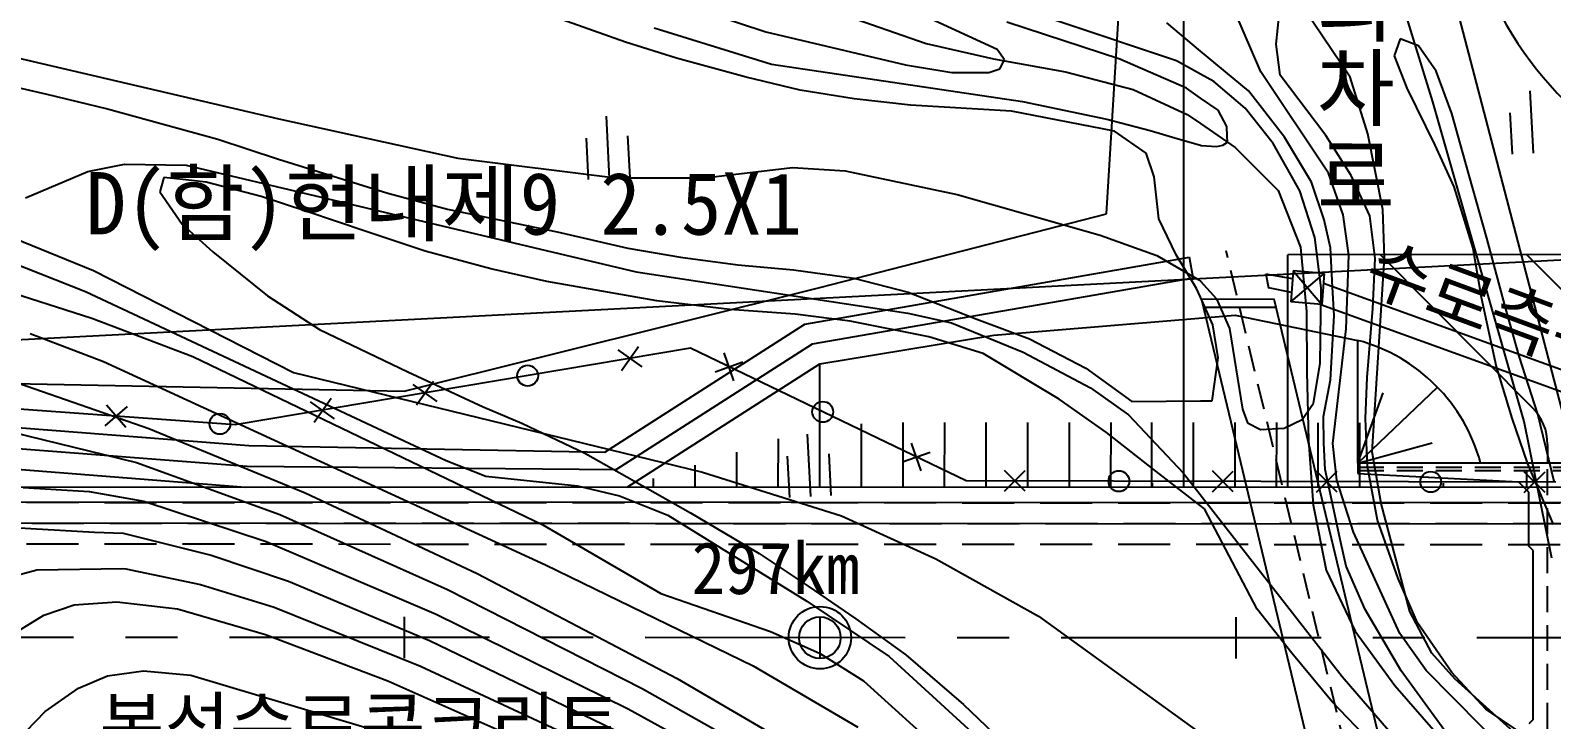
# Model space of a CAD drawing. Header units: millimetres. Extents: x 14054 to 14850, y 1103 to 1809.
# Drawn here: x 14703.4 to 14776.6, y 1462.2 to 1495.4 of the extents above; entities that cross this region are included whole.
import ezdxf
from ezdxf.xclip import XClip

# ---------------------------------------------------------------- set-up
doc = ezdxf.new("R2010")
doc.units = ezdxf.units.MM
doc.header["$LTSCALE"] = 10
doc.header["$MEASUREMENT"] = 0
doc.header["$XCLIPFRAME"] = 2
for name, pattern in [('11-1평면$0$HIDDEN', [0.375, 0.25, -0.125]), ('CENTER', [2, 1.25, -0.25, 0.25, -0.25]), ('HIDDEN', [0.375, 0.25, -0.125])]:
    doc.linetypes.add(name, pattern=pattern)
doc.layers.add('TZ-BASE', color=253, linetype='Continuous')
doc.layers.add('TZ-CABL', color=4, linetype='Continuous')
doc.styles.add('GR', font='GulimChe.ttf')
doc.styles.add('HANA', font='GulimChe.ttf')
doc.styles.get("Standard").update_dxf_attribs({"font": 'GulimChe.ttf'})
doc.linetypes.add('I_LINE', pattern='A,3.5,["I",Standard,S=1,R=0,X=-1,Y=-0.5],3.5', length=7)
doc.linetypes.add('ZIGZAG', pattern='A,0.0001,-0.2,[131,ltypeshp.shx,S=0.2,R=0,X=-0.2,Y=0],-0.4,[131,ltypeshp.shx,S=0.2,R=180,X=0.2,Y=0],-0.2', length=0.8001)

# ---------------------------------------------------------------- blocks, each defined once
blk = doc.blocks.new('JD-SSG3')
at = {"layer": 'TZ-BASE'}
for p, q in [((613.789, 20.172), (616.565, 65.684)), ((613.789, 20.172), (616.565, 65.684)), ((617.503, 7.026), (617.521, 64.077)), ((617.503, 7.026), (617.517, 51.181)), ((583.883, 33.4, 122), (597.395, 28.945, 122)), ((636.943, 5.931, 129), (629.709, 33.646, 129)), ((621.946, 28.339, 127.854), (622.338, 32.144, 127.854)), ((608.535, 28.093, 122), (601.964, 31.116, 122)), ((625.509, 26.762, 127), (622.707, 30.908, 127)), ((629.481, 25.563, 128), (628.022, 30.306, 128)), ((590.647, 28.449, 124.448), (587.071, 29.704, 124.448)), ((601.743, 29.541, 126.592), (605.108, 28.371, 126.592)), ((614.422, 27.629, 123), (608.994, 29.401, 123)), ((617.151, 27.547, 124), (611.347, 29.478, 124)), ((618.31, 28.015, 125), (616.684, 29.365, 125)), ((621.212, 27.01, 126), (619.956, 29.924, 126)), ((556.041, 28.947, 124), (573.974, 24.751, 124)), ((592.037, 29.125, 123), (597.674, 27.389, 123)), ((597.395, 28.945, 122), (604.122, 27.351, 122)), ((627.915, 28.602, 127.854), (627.622, 27.782, 127.854)), ((628.798, 28.268, 127.854), (627.915, 28.602, 127.854)), ((593.108, 27.676, 124.448), (590.647, 28.449, 124.448)), ((605.108, 28.371, 126.592), (608.347, 27.641, 126.592)), ((608.881, 27.593, 122), (608.535, 28.093, 122)), ((620.616, 26.099, 125), (618.31, 28.015, 125)), ((622.138, 26.847, 127.854), (621.946, 28.339, 127.854)), ((629.642, 27.05, 127.854), (628.798, 28.268, 127.854)), ((596.451, 26.757, 124.448), (593.108, 27.676, 124.448)), ((597.674, 27.389, 123), (609.743, 25.58, 123)), ((604.122, 27.351, 122), (606.348, 26.983, 122)), ((608.123, 26.984, 122), (608.661, 27.165, 122)), ((608.347, 27.641, 126.592), (611.816, 27.017, 126.592)), ((608.661, 27.165, 122), (608.881, 27.593, 122)), ((617.626, 26.228, 123), (614.422, 27.629, 123)), ((618.309, 26.903, 124), (617.151, 27.547, 124)), ((627.622, 27.782, 127.854), (628.234, 26.228, 127.854)), ((559.773, 26.647, 124.448), (562.822, 25.938, 124.448)), ((599.059, 26.131, 124.448), (596.451, 26.757, 124.448)), ((606.348, 26.983, 122), (608.123, 26.984, 122)), ((611.816, 27.017, 126.592), (615.076, 26.161, 126.592)), ((618.943, 26.551, 124), (618.309, 26.903, 124)), ((620.462, 25.268, 124), (618.943, 26.551, 124)), ((624.459, 22.13, 126), (621.212, 27.01, 126)), ((624.329, 23.95, 127.854), (622.138, 26.847, 127.854)), ((626.361, 24.027, 127), (625.509, 26.762, 127)), ((630.402, 25.012, 127.854), (629.642, 27.05, 127.854)), ((562.822, 25.938, 124.448), (565.744, 25.228, 124.448)), ((601.645, 25.716, 124.448), (599.059, 26.131, 124.448)), ((604.358, 25.405, 124.448), (601.645, 25.716, 124.448)), ((615.076, 26.161, 126.592), (617.664, 24.968, 126.592)), ((618.308, 25.754, 123), (617.626, 26.228, 123)), ((619.149, 25.17, 123), (618.308, 25.754, 123)), ((622.342, 23.868, 125), (620.616, 26.099, 125)), ((628.234, 26.228, 127.854), (629.585, 23.477, 127.854)), ((634.151, 26.097, 127.454), (634.306, 23.101, 127.454)), ((565.744, 25.228, 124.448), (571.044, 23.767, 124.448)), ((589.717, 24.879, 125.499), (589.873, 21.883, 125.499)), ((609.214, 25.12, 124.448), (604.358, 25.405, 124.448)), ((614.176, 24.163, 124.448), (609.214, 25.12, 124.448)), ((609.743, 25.58, 123), (613.803, 24.735, 123)), ((617.664, 24.968, 126.592), (618.308, 24.525, 126.592)), ((619.568, 24.387, 123), (619.149, 25.17, 123)), ((621.802, 23.559, 124), (620.462, 25.268, 124)), ((633.871, 10.185, 128), (629.481, 25.563, 128)), ((631.227, 22.029, 127.854), (630.402, 25.012, 127.854)), ((633.308, 23.049, 127.454), (633.204, 25.047, 127.454)), ((573.974, 24.751, 124), (582.595, 22.861, 124)), ((613.803, 24.735, 123), (615.884, 24.196, 123)), ((615.692, 23.093, 124.448), (614.176, 24.163, 124.448)), ((615.884, 24.196, 123), (617.231, 23.792, 123)), ((618.308, 24.525, 126.592), (619.979, 23.374, 126.592)), ((619.592, 23.915, 123), (619.568, 24.387, 123)), ((571.044, 23.767, 124.448), (573.968, 22.805, 124.448)), ((588.874, 21.832, 125.499), (588.771, 23.829, 125.499)), ((590.871, 21.935, 125.499), (590.768, 23.932, 125.499)), ((617.231, 23.792, 123), (618.307, 23.48, 123)), ((618.307, 23.48, 123), (618.337, 23.471, 123)), ((618.337, 23.471, 123), (619.097, 23.416, 123)), ((619.097, 23.416, 123), (619.378, 23.478, 123)), ((619.378, 23.478, 123), (619.607, 23.632, 123)), ((619.607, 23.632, 123), (619.592, 23.915, 123)), ((623.085, 21.281, 124), (621.802, 23.559, 124)), ((623.638, 21.71, 125), (622.342, 23.868, 125)), ((625.552, 22.019, 127.854), (624.329, 23.95, 127.854)), ((627.079, 20.386, 127), (626.361, 24.027, 127)), ((629.585, 23.477, 127.854), (630.492, 21.481, 127.854)), ((573.968, 22.805, 124.448), (579.226, 21.176, 124.448)), ((582.595, 22.861, 124), (590.165, 21.915, 124)), ((616.072, 21.959, 124.448), (615.692, 23.093, 124.448)), ((619.979, 23.374, 126.592), (622.043, 21.298, 126.592)), ((561.799, 20.956, 125), (564.795, 22.212, 125)), ((564.795, 22.212, 125), (566.557, 22.576, 125)), ((566.557, 22.576, 125), (569.525, 22.527, 125)), ((569.525, 22.527, 125), (591.17, 17.393, 125)), ((594.464, 21.911, 124), (598.683, 22.41, 124)), ((598.683, 22.41, 124), (601.217, 22.251, 124)), ((601.217, 22.251, 124), (606.605, 21.113, 124)), ((616.307, 19.942, 124.448), (616.072, 21.959, 124.448)), ((625.176, 20.129, 126), (624.459, 22.13, 126)), ((626.459, 20.087, 127.854), (625.552, 22.019, 127.854)), ((632.074, 19.004, 127.854), (631.227, 22.029, 127.854)), ((280, -0.472), (700.007, 21.307)), ((568.441, 21.934, 125.836), (568.253, 21.239, 125.836)), ((568.253, 21.239, 125.836), (569.328, 19.686, 125.836)), ((569.366, 21.83, 125.836), (568.441, 21.934, 125.836)), ((570.481, 21.706, 125.836), (569.366, 21.83, 125.836)), ((573.13, 21.017, 125.836), (570.481, 21.706, 125.836)), ((590.165, 21.915, 124), (594.464, 21.911, 124)), ((622.043, 21.298, 126.592), (623.12, 18.567, 126.592)), ((623.803, 19.041, 124), (623.085, 21.281, 124)), ((624.253, 19.895, 125), (623.638, 21.71, 125)), ((630.492, 21.481, 127.854), (631.402, 18.519, 127.854)), ((575.318, 20.286, 125.836), (573.13, 21.017, 125.836)), ((579.226, 21.176, 124.448), (582.086, 20.403, 124.448)), ((606.605, 21.113, 124), (613.488, 19.149, 124)), ((554.87, 20.33, 127), (564.677, 16.444, 127)), ((559.297, 19.799, 126), (565.065, 17.458, 126)), ((578.179, 19.324, 125.836), (575.318, 20.286, 125.836)), ((582.086, 20.403, 124.448), (587.364, 19.32, 124.448)), ((600.006, 16.641), (613.789, 20.172)), ((600.006, 16.641), (613.789, 20.172)), ((617.13, 18.198, 124.448), (616.307, 19.942, 124.448)), ((624.56, 18.538, 125), (624.253, 19.895, 125)), ((625.444, 18.184, 126), (625.176, 20.129, 126)), ((626.715, 18.027, 127.854), (626.459, 20.087, 127.854)), ((627.163, 18.069, 127), (627.079, 20.386, 127)), ((569.328, 19.686, 125.836), (570.803, 18.343, 125.836)), ((581.018, 18.383, 125.836), (578.179, 19.324, 125.836)), ((587.364, 19.32, 124.448), (590.771, 18.527, 124.448)), ((613.488, 19.149, 124), (616.207, 18.171, 124)), ((624.106, 16.61, 124), (623.803, 19.041, 124)), ((570.803, 18.343, 125.836), (573.434, 16.226, 125.836)), ((584.173, 17.527, 125.836), (581.018, 18.383, 125.836)), ((590.771, 18.527, 124.448), (593.294, 18.091, 124.448)), ((623.12, 18.567, 126.592), (623.399, 15.478, 126.592)), ((624.658, 16.649, 125), (624.56, 18.538, 125)), ((631.402, 18.519, 127.854), (631.806, 16.166, 127.854)), ((632.941, 15.789, 127.854), (632.074, 19.004, 127.854)), ((557.314, 17.623, 128), (564.986, 15.158, 128)), ((593.294, 18.091, 124.448), (596.048, 17.718, 124.448)), ((596.048, 17.718, 124.448), (598.739, 17.492, 124.448)), ((599.274, 14.868), (617.779, 18.09)), ((616.207, 18.171, 124), (618.234, 17.009, 124)), ((618.121, 16.582, 124.448), (617.13, 18.198, 124.448)), ((617.951, 17.099), (617.779, 18.09)), ((622.503, 7.024), (622.506, 18.199)), ((622.503, 7.024), (622.506, 18.199)), ((637.482, 18.218), (622.506, 18.199)), ((625.313, 14.65, 126), (625.444, 18.184, 126)), ((626.562, 8.724, 127), (627.163, 18.069, 127)), ((626.594, 15.631, 127.854), (626.715, 18.027, 127.854)), ((626.958, 18.205), (634.273, 10.843)), ((633.998, 18.214), (637.84, 14.348)), ((565.065, 17.458, 126), (574.686, 12.549, 126)), ((586.864, 16.923, 125.836), (584.173, 17.527, 125.836)), ((592.162, 15.987, 125.836), (586.864, 16.923, 125.836)), ((591.17, 17.393, 125), (604.224, 15.404, 125)), ((598.739, 17.492, 124.448), (601.641, 17.076, 124.448)), ((599.639, 13.915), (617.951, 17.099)), ((601.641, 17.076, 124.448), (604.249, 16.408, 124.448)), ((618.234, 17.009, 124), (618.303, 16.934, 124)), ((618.303, 16.934, 124), (619.078, 16.087, 124)), ((622.731, 17.045), (621.447, 17.281)), ((621.447, 17.281), (621.571, 16.62)), ((622.762, 17.433), (622.644, 15.938)), ((622.644, 15.938), (624.257, 17.315)), ((622.762, 17.433), (624.139, 15.819)), ((624.257, 17.315), (622.762, 17.433)), ((624.257, 17.315), (624.139, 15.819)), ((624.22, 16.843), (640.405, 10.971)), ((564.677, 16.444, 127), (582.032, 8.309, 127)), ((573.434, 16.226, 125.836), (575.938, 14.611, 125.836)), ((580.004, 11.637), (600.006, 16.641)), ((580.004, 11.637), (600.006, 16.641)), ((604.249, 16.408, 124.448), (607.551, 15.112, 124.448)), ((618.303, 16.176, 124.448), (618.121, 16.582, 124.448)), ((618.902, 14.838, 124.448), (618.303, 16.176, 124.448)), ((622.679, 16.389), (621.571, 16.62)), ((624.06, 12.97, 124), (624.106, 16.61, 124)), ((624.729, 15.28, 125), (624.658, 16.649, 125)), ((631.806, 16.166, 127.854), (632.526, 12.825, 127.854)), ((595.673, 15.573, 125.836), (592.162, 15.987, 125.836)), ((598.806, 15.347, 125.836), (595.673, 15.573, 125.836)), ((604.224, 15.404, 125), (606.326, 14.927, 125)), ((621.842, 16.067), (618.347, 16.062)), ((618.347, 16.062), (625.844, -15.217)), ((621.938, 15.669), (618.442, 15.664)), ((619.078, 16.087, 124), (619.701, 14.66, 124)), ((629.339, -15.211), (621.842, 16.067)), ((624.139, 15.819), (622.644, 15.938)), ((623.399, 15.478, 126.592), (623.426, 12.576, 126.592)), ((624.102, 15.822), (640.204, 9.98)), ((626.326, 12.309, 127.854), (626.594, 15.631, 127.854)), ((633.639, 13.331, 127.854), (632.941, 15.789, 127.854)), ((564.986, 15.158, 128), (569.848, 13.32, 128)), ((589.66, 8.711), (599.274, 14.868)), ((601.455, 15.016, 125.836), (598.806, 15.347, 125.836)), ((605.24, 14.267, 125.836), (601.455, 15.016, 125.836)), ((606.326, 14.927, 125), (609.782, 13.526, 125)), ((607.551, 15.112, 124.448), (610.075, 14.17, 124.448)), ((608.375, 14.335), (619.972, 15.296)), ((619.158, 13.241, 124.448), (618.902, 14.838, 124.448)), ((619.701, 14.66, 124), (620.323, 10.785, 124)), ((619.972, 15.296), (625.875, 14.089)), ((624.557, 12.193, 125), (624.729, 15.28, 125)), ((624.679, 9.12, 126), (625.313, 14.65, 126)), ((562.013, 14.424, 129), (565.543, 13.069, 129)), ((575.938, 14.611, 125.836), (580.188, 12.58, 125.836)), ((590.199, 7.869), (599.639, 13.915)), ((600.005, 12.961), (608.375, 14.335)), ((607.849, 13.452, 125.836), (605.24, 14.267, 125.836)), ((610.075, 14.17, 124.448), (612.789, 12.746, 124.448)), ((625.873, 8.183), (625.875, 14.089)), ((569.848, 13.32, 128), (586.683, 5.217, 128)), ((591.452, 12.81), (590.299, 13.629)), ((590.466, 12.643), (591.285, 13.796)), ((595.865, 12.149), (595.397, 13.483)), ((611.509, 11.252, 125.836), (607.849, 13.452, 125.836)), ((609.782, 13.526, 125), (613.012, 11.808, 125)), ((618.867, 11.181, 124.448), (619.158, 13.241, 124.448)), ((634.527, 10.538, 127.854), (633.639, 13.331, 127.854)), ((565.543, 13.069, 129), (586.808, 3.283, 129)), ((574.686, 12.549, 126), (594.357, 7.744, 126)), ((580.188, 12.58, 125.836), (583.806, 10.884, 125.836)), ((590.738, 7.027), (600.005, 12.961)), ((594.964, 12.582), (596.298, 13.05)), ((600.002, 7.031), (600.004, 12.961)), ((612.789, 12.746, 124.448), (614.999, 11.153, 124.448)), ((623.426, 12.576, 126.592), (623.495, 9.277, 126.592)), ((623.744, 11.071, 124), (624.06, 12.97, 124)), ((632.526, 12.825, 127.854), (633.287, 10.346, 127.854)), ((560.005, 12.034), (580.004, 11.637)), ((560.005, 12.034), (580.004, 11.637)), ((561.143, 12.148, 130), (567.722, 9.847, 130)), ((581.591, 11.147), (580.438, 11.967)), ((580.605, 10.981), (581.425, 12.133)), ((613.012, 11.808, 125), (614.848, 10.5, 125)), ((624.223, 10.424, 125), (624.557, 12.193, 125)), ((625.873, 8.183), (629.707, 11.832)), ((626.247, 10.333, 127.854), (626.326, 12.309, 127.854)), ((555.782, 10.987, 131), (567.126, 8.206, 131)), ((576.66, 10.316), (575.508, 11.136)), ((575.674, 10.15), (576.494, 11.302)), ((613.783, 9.658, 125.836), (611.509, 11.252, 125.836)), ((614.999, 11.153, 124.448), (618.3, 11.177, 124.448)), ((618.3, 11.177, 124.448), (618.867, 11.181, 124.448)), ((623.189, 10.279, 124), (623.744, 11.071, 124)), ((625.873, 8.183), (627.092, 11.567)), ((565.624, 9.976), (566.694, 10.9)), ((566.621, 9.903), (565.697, 10.973)), ((583.806, 10.884, 125.836), (585.658, 10.11, 125.836)), ((614.848, 10.5, 125), (617.477, 7.721, 125)), ((620.323, 10.785, 124), (620.562, 10.118, 124)), ((622.323, 9.867, 124), (623.189, 10.279, 124)), ((624.242, 9.146, 125), (624.223, 10.424, 125)), ((626.335, 8.021, 127.854), (626.247, 10.333, 127.854)), ((633.287, 10.346, 127.854), (634.028, 8.14, 127.854)), ((635.312, 7.302, 127.854), (634.527, 10.538, 127.854)), ((560.113, 9.991), (572.528, 9.026)), ((567.722, 9.847, 130), (575.248, 6.759, 130)), ((585.658, 10.11, 125.836), (588.729, 8.644, 125.836)), ((599.394, 9.574, 125.499), (599.549, 6.578, 125.499)), ((602.002, 7.031), (602.003, 10.066)), ((604.002, 7.03), (604.003, 10.135)), ((606.002, 7.029), (606.003, 10.135)), ((608.002, 7.028), (608.003, 10.133)), ((610.002, 7.027), (610.003, 10.132)), ((612.002, 7.028), (612.003, 10.133)), ((616.162, 7.792, 125.836), (613.783, 9.658, 125.836)), ((614.002, 7.026), (614.003, 10.131)), ((615.97, 7.026), (615.971, 10.131)), ((617.97, 7.025), (617.971, 10.13)), ((619.97, 7.024), (619.971, 10.129)), ((620.562, 10.118, 124), (621.19, 9.797, 124)), ((621.19, 9.797, 124), (622.323, 9.867, 124)), ((621.97, 7.024), (621.971, 10.129)), ((623.97, 7.023), (623.971, 10.128)), ((625.97, 7.023), (625.971, 10.128)), ((635.206, 3.599, 128), (633.871, 10.185, 128)), ((560.058, 8.993), (572.451, 8.029)), ((572.528, 9.026), (589.66, 8.711)), ((598.002, 7.032), (598.003, 9.356)), ((604.876, 7.813), (604.409, 9.148)), ((623.495, 9.277, 126.592), (623.732, 6.167, 126.592)), ((624.308, 7.871, 125), (624.242, 9.146, 125)), ((624.871, 7.364, 126), (624.679, 9.12, 126)), ((625.873, 8.183), (629.454, 9.156)), ((635, 9.085), (635.001, 8.18)), ((567.126, 8.206, 131), (574.031, 5.701, 131)), ((582.032, 8.309, 127), (583.935, 7.546, 127)), ((588.729, 8.644, 125.836), (592.075, 6.759, 125.836)), ((594.002, 7.033), (594.003, 8.075)), ((596.002, 7.033), (596.003, 8.716)), ((598.551, 6.526, 125.499), (598.447, 8.523, 125.499)), ((600.548, 6.63, 125.499), (600.444, 8.627, 125.499)), ((603.975, 8.247), (605.31, 8.714)), ((626.991, 6.24, 127), (626.562, 8.724, 127)), ((634.028, 8.14, 127.854), (635.274, 5.221, 127.854)), ((560.003, 7.994), (572.373, 7.032)), ((572.451, 8.029), (590.199, 7.869)), ((583.935, 7.546, 127), (588.351, 7.095, 127)), ((592.002, 7.034), (592.002, 7.435)), ((594.357, 7.744, 126), (601.045, 5.64, 126)), ((608.879, 6.826), (609.881, 7.824)), ((609.879, 6.824), (608.881, 7.826)), ((618.297, 6.143, 125.836), (616.162, 7.792, 125.836)), ((617.477, 7.721, 125), (618.298, 6.668, 125)), ((618.879, 6.803), (619.881, 7.8)), ((619.879, 6.8), (618.881, 7.803)), ((623.879, 6.791), (624.881, 7.789)), ((624.879, 6.789), (623.881, 7.791)), ((625.051, 4.353, 125), (624.308, 7.871, 125)), ((625.66, 4.858, 126), (624.871, 7.364, 126)), ((626.823, 5.437, 127.854), (626.335, 8.021, 127.854)), ((633.879, 6.768), (634.881, 7.766)), ((634.879, 6.766), (633.881, 7.768)), ((634.002, 7.021), (634.003, 7.83)), ((280.003, 7.126), (700.002, 7.001)), ((561.678, 7.012, 132), (564.861, 6.818, 132)), ((564.861, 6.818, 132), (567.478, 6.354, 132)), ((575.248, 6.759, 130), (583.52, 2.861, 130)), ((588.351, 7.095, 127), (590.367, 6.601, 127)), ((590.367, 6.601, 127), (592.689, 5.679, 127)), ((592.075, 6.759, 125.836), (593.779, 5.795, 125.836)), ((610.002, 7.028), (610.002, 7.217)), ((612.002, 7.028), (612.002, 7.217)), ((614.002, 7.027), (614.002, 7.216)), ((616.002, 7.026), (616.002, 7.215)), ((618.298, 6.668, 125), (625.127, -2.095, 125)), ((630.002, 7.022), (630.002, 7.21)), ((567.478, 6.354, 132), (573.372, 4.413, 132)), ((618.498, 5.988, 125.836), (618.297, 6.143, 125.836)), ((621.03, 1.159, 125.836), (618.498, 5.988, 125.836)), ((623.732, 6.167, 126.592), (624.347, 3.035, 126.592)), ((628.377, 1.038, 127), (626.991, 6.24, 127)), ((558.131, 5.268, 133), (565.119, 4.859, 133)), ((574.031, 5.701, 131), (582.086, 2.094, 131)), ((586.683, 5.217, 128), (592.345, 1.901, 128)), ((592.689, 5.679, 127), (599.373, 1.531, 127)), ((593.779, 5.795, 125.836), (597.083, 3.826, 125.836)), ((601.045, 5.64, 126), (605.57, 3.574, 126)), ((627.816, 2.621, 127.854), (626.823, 5.437, 127.854)), ((565.119, 4.859, 133), (566.484, 4.807, 133)), ((566.484, 4.807, 133), (570.728, 3.75, 133)), ((573.372, 4.413, 132), (581.543, 0.916, 132)), ((627.899, -0.012, 126), (625.66, 4.858, 126)), ((570.728, 3.75, 133), (574.449, 2.493, 133)), ((597.083, 3.826, 125.836), (599.44, 2.253, 125.836)), ((625.315, 3.224, 125), (625.051, 4.353, 125)), ((559.946, 2.403, 134), (562.347, 3.04, 134)), ((562.347, 3.04, 134), (566.452, 3.102, 134)), ((566.452, 3.102, 134), (566.627, 3.1, 134)), ((566.627, 3.1, 134), (570.204, 2.344, 134)), ((586.808, 3.283, 129), (596.798, -1.579, 129)), ((605.57, 3.574, 126), (610.521, 0.821, 126)), ((624.347, 3.035, 126.592), (625.74, 0.096, 126.592)), ((626.224, 1.135, 125), (625.315, 3.224, 125)), ((570.204, 2.344, 134), (573.76, 1.254, 134)), ((574.449, 2.493, 133), (581.218, -0.36, 133)), ((583.52, 2.861, 130), (593.137, -2.187, 130)), ((599.44, 2.253, 125.836), (601.734, 0.681, 125.836)), ((628.745, 0.501, 127.854), (627.816, 2.621, 127.854)), ((564.131, 1.367, 135), (566.18, 1.502, 135)), ((566.18, 1.502, 135), (569.113, 1.168, 135)), ((582.086, 2.094, 131), (591.459, -2.66, 131)), ((592.345, 1.901, 128), (597.62, 0.081, 128)), ((599.373, 1.531, 127), (603.334, -1.123, 127)), ((560.807, -0.29, 135), (562.67, 0.863, 135)), ((562.67, 0.863, 135), (564.131, 1.367, 135)), ((569.113, 1.168, 135), (573.335, -0.071, 135)), ((573.76, 1.254, 134), (580.788, -1.584, 134)), ((580, 0.788), (580, -1.212)), ((581.543, 0.916, 132), (590.786, -3.649, 132)), ((600, 0.78), (600, -1.22)), ((610.521, 0.821, 126), (618.291, -4.816, 126)), ((620, 0.773), (620, -1.227)), ((622.694, -0.962, 125.836), (621.03, 1.159, 125.836)), ((627.956, -1.821, 125), (626.224, 1.135, 125)), ((629.425, -0.968, 127), (628.377, 1.038, 127)), ((597.62, 0.081, 128), (599.987, -0.962, 128)), ((601.734, 0.681, 125.836), (604.134, -1.038, 125.836)), ((625.74, 0.096, 126.592), (627.658, -2.529, 126.592)), ((630.389, -1.892, 127.854), (628.745, 0.501, 127.854)), ((573.335, -0.071, 135), (579.227, -2.297, 135)), ((581.218, -0.36, 133), (590.499, -4.837, 133)), ((629.162, -1.807, 126), (627.899, -0.012, 126)), ((599.987, -0.962, 128), (602.101, -2.297, 128)), ((603.334, -1.123, 127), (614.826, -11.627, 127)), ((604.134, -1.038, 125.836), (606.912, -3.429, 125.836)), ((624.632, -3.311, 125.836), (622.694, -0.962, 125.836)), ((630.54, -2.203, 127), (629.425, -0.968, 127)), ((564.339, -2.653, 136), (565.732, -2.052, 136)), ((565.732, -2.052, 136), (567.473, -1.808, 136)), ((567.473, -1.808, 136), (569.746, -2.029, 136)), ((569.746, -2.029, 136), (579.556, -4.968, 136)), ((580.788, -1.584, 134), (589.024, -5.428, 134)), ((593.137, -2.187, 130), (598.844, -5.515, 130)), ((596.798, -1.579, 129), (601.819, -4.521, 129)), ((625.127, -2.095, 125), (627.356, -4.672, 125)), ((630.832, -5.765, 125), (627.956, -1.821, 125)), ((634.496, -7.199, 126), (629.162, -1.807, 126)), ((632.032, -3.656, 127.854), (630.389, -1.892, 127.854)), ((562.734, -3.767, 136), (564.339, -2.653, 136)), ((579.227, -2.297, 135), (587.363, -5.911, 135)), ((591.459, -2.66, 131), (597.961, -6.332, 131)), ((602.101, -2.297, 128), (615.695, -14.612, 128)), ((627.658, -2.529, 126.592), (630.164, -5.404, 126.592)), ((635.172, -6.381, 127), (630.54, -2.203, 127)), ((590.786, -3.649, 132), (596.547, -6.811, 132)), ((606.912, -3.429, 125.836), (610.766, -7.122, 125.836)), ((626.907, -5.662, 125.836), (624.632, -3.311, 125.836)), ((634.2, -5.122, 127.854), (632.032, -3.656, 127.854)), ((561.359, -5.2, 136), (562.734, -3.767, 136))]:
    blk.add_line(p, q, dxfattribs=at)
at = {"layer": 'TZ-BASE', "linetype": '11-1평면$0$HIDDEN', "ltscale": 0.5}
blk.add_line((628.356, -18.403), (619.534, 18.404), dxfattribs=at)
at = {"layer": 'TZ-BASE', "ltscale": 0.2}
for p, q in [((593.776, 13.708), (571.876, 10.017)), ((607.033, 7.33), (593.776, 13.708)), ((571.876, 10.017), (557.7, 11.061)), ((635.403, 7.264), (607.033, 7.33))]:
    blk.add_line(p, q, dxfattribs=at)
at = {"layer": 'TZ-BASE', "ltscale": 0.5}
for p, q in [((634.103, 8.18), (625.873, 8.183)), ((625.873, 8.183), (625.873, 7.683)), ((640.703, 8.178), (634.103, 8.18)), ((635.003, 8.18), (634.353, 8.18)), ((625.873, 7.683), (633.603, 7.28)), ((634.103, 6.78), (633.603, 7.28)), ((634.102, 4.18), (634.103, 6.78)), ((634.302, 3.98), (634.102, 4.18)), ((634.299, -4.16), (634.302, 3.98)), ((634.299, -4.16), (634.099, -4.36))]:
    blk.add_line(p, q, dxfattribs=at)
at = {"layer": 'TZ-BASE', "linetype": 'HIDDEN', "ltscale": 0.5}
for p, q in [((634.997, -8.36), (635.003, 8.18)), ((625.873, 7.983), (649.183, 7.974)), ((625.873, 7.833), (649.183, 7.824))]:
    blk.add_line(p, q, dxfattribs=at)
at = {"layer": 'TZ-BASE', "linetype": 'Continuous', "ltscale": 0.5}
blk.add_line((635.003, 8.178), (635.003, 8.18), dxfattribs=at)
at = {"layer": 'TZ-BASE', "linetype": 'I_LINE', "ltscale": 0.2}
blk.add_line((644.09, 6.266), (399.998, 6.356), dxfattribs=at)
at = {"layer": 'TZ-BASE', "linetype": 'CENTER'}
blk.add_lwpolyline([(699.999, 0), (644.103, -0.236), (280, -0.102), (0, 0)], dxfattribs=at)
at = {"layer": 'TZ-BASE'}
for centre, radius in [((585.945, 12.388), 0.5), ((600.137, 10.648), 0.5), ((571.146, 10.071), 0.5), ((614.38, 7.313), 0.5), ((629.38, 7.278), 0.5), ((600, -0.22), 1.5), ((600, -0.22), 1)]:
    blk.add_circle(centre, radius, dxfattribs=at)
for centre, radius, start, end in [((648.188, 38.008), 17.5, 204.91627, 258.39294), ((623.692, 6.003), 8.376, 15.06939, 74.89156), ((632.5, 9.081), 2.5, 0.08642, 44.81866)]:
    blk.add_arc(centre, radius, start, end, dxfattribs=at)
at = {"layer": 'TZ-BASE', "style": 'HANA'}
for s, height, rotation, p in [('회', 3, 359.98165, (623.885, 28.791)), ('차', 3, 359.98165, (623.89, 24.73)), ('로', 3, 359.98165, (623.896, 20.455)), ('D(함)현내제9 2.5X1', 3, 359.9762, (564.692, 19.187, 54.599)), ('수로측구', 2.5, 339.69497, (626.001, 16.617)), ('297km', 2.5, 359.97903, (593.833, 1.881)), ('본선수로콘크리트', 2.5, 359.98165, (565.344, -5.626))]:
    blk.add_text(s, height=height, rotation=rotation, dxfattribs=at).set_placement(p)

msp = doc.modelspace()

# ---------------------------------------------------------------- linework, layer by layer
at = {"layer": 'TZ-CABL', "linetype": 'HIDDEN'}
for points in [[(14643.211, 1472.711), (14789.517, 1472.658)], [(14643.464, 1471.711), (14789.264, 1471.658)], [(14643.21, 1470.711), (14789.517, 1470.658)]]:
    msp.add_lwpolyline(points, dxfattribs=at)
at = {"layer": 'TZ-CABL', "linetype": 'ZIGZAG', "ltscale": 0.5}
msp.add_lwpolyline([(14643.464, 1471.711), (14789.264, 1471.658)], dxfattribs=at)

# ---------------------------------------------------------------- block references
at = {"layer": 'TZ-BASE'}
ref = msp.add_blockref('JD-SSG3', (14141.362, 1466.395), dxfattribs=at)
XClip(ref).set_block_clipping_path([(-0.0000000005, -74.9999998167), (699.9994600031, 75.0000001883)])

# ---------------------------------------------------------------- texts
at = {"layer": 'TZ-BASE', "style": 'GR'}
msp.add_text('(KPR308K881)', height=3, rotation=330.74032, dxfattribs=at).set_placement((14771.858, 1506.311, 172.486))

doc.saveas('drawing.dxf')
